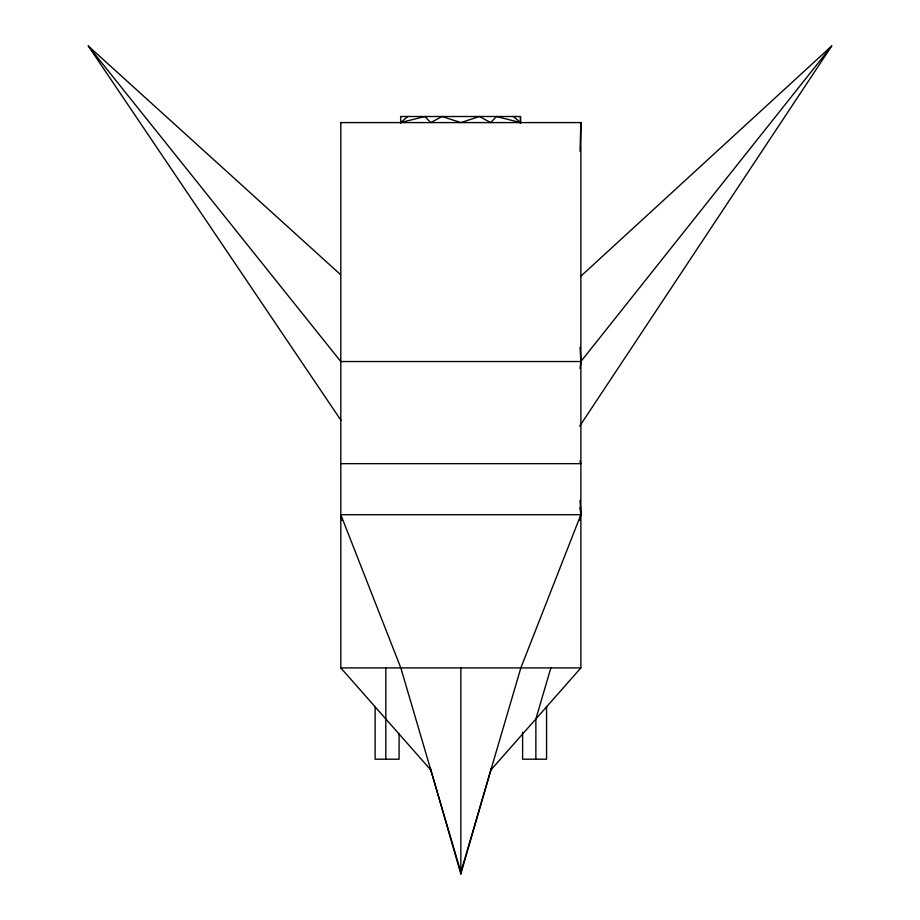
<?xml version="1.0" encoding="UTF-8"?>
<svg xmlns="http://www.w3.org/2000/svg" width="920" height="920" viewBox="0 0 920 920"><rect width="100%" height="100%" fill="white"/><g stroke="black" fill="none" stroke-linecap="round" stroke-linejoin="round"><path stroke-width="1.38" d="M520.49 123.441L520.501 116.506L400.648 116.506L400.648 123.268M580.048 151.282L580.876 122.59L340.803 122.59L340.803 667.908L430.836 770.029L460.839 874L490.843 770.029L580.876 667.908L580.876 122.59L580.163 122.59M580.025 368.632L580.876 361.537L580.072 347.3M579.772 520.341L580.876 514.717L580.025 500.411M550.861 667.908L535.865 718.969L535.865 759.207M491.717 768.2L490.843 770.707L490.843 769.028M580.876 514.717L520.858 667.908L460.839 872.148L400.821 667.908L340.803 514.717L580.876 514.717L580.025 507.633M579.669 426.178L831.692 46L580.531 276.483M831.692 46L580.876 361.537L340.803 361.537L88.308 46L340.503 274.574M407.767 116.506L400.648 122.59L424.936 116.506L430.744 122.59L442.094 116.506L460.839 122.59L479.469 116.506L490.671 122.59L496.466 116.506L520.501 122.59L513.463 116.506M340.803 463.657L580.876 463.657L579.91 460.977M340.803 667.908L580.876 667.908M340.803 122.59L341.516 122.59M88.308 46L340.952 420.302M429.962 768.2L430.836 770.707L430.836 769.028M340.803 514.717L341.906 520.341M546.56 706.422L546.56 759.207L522.606 759.207L522.606 732.101M520.501 116.506L520.501 123.268M460.839 667.908L460.839 874M399.084 733.527L399.084 759.207L375.118 759.207L375.118 706.422M385.813 667.908L385.813 759.207"/></g></svg>
